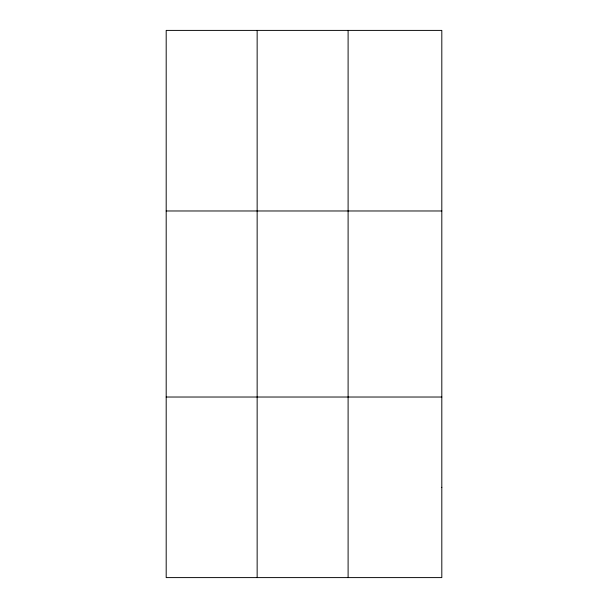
<?xml version="1.0" encoding="UTF-8"?>
<svg xmlns="http://www.w3.org/2000/svg" width="608" height="608" viewBox="0 0 608 608"><rect width="100%" height="100%" fill="white"/><g stroke="black" fill="none" stroke-linecap="round" stroke-linejoin="round"><path stroke-width="0.91" d="M257.146 30.4L257.146 577.6M348.103 30.4L348.103 577.6M166.189 210.976L441.811 210.976M166.189 397.024L441.811 397.024M441.811 487.312L441.811 577.6L166.189 577.6L166.189 30.4L441.811 30.4L441.811 487.312"/></g></svg>
